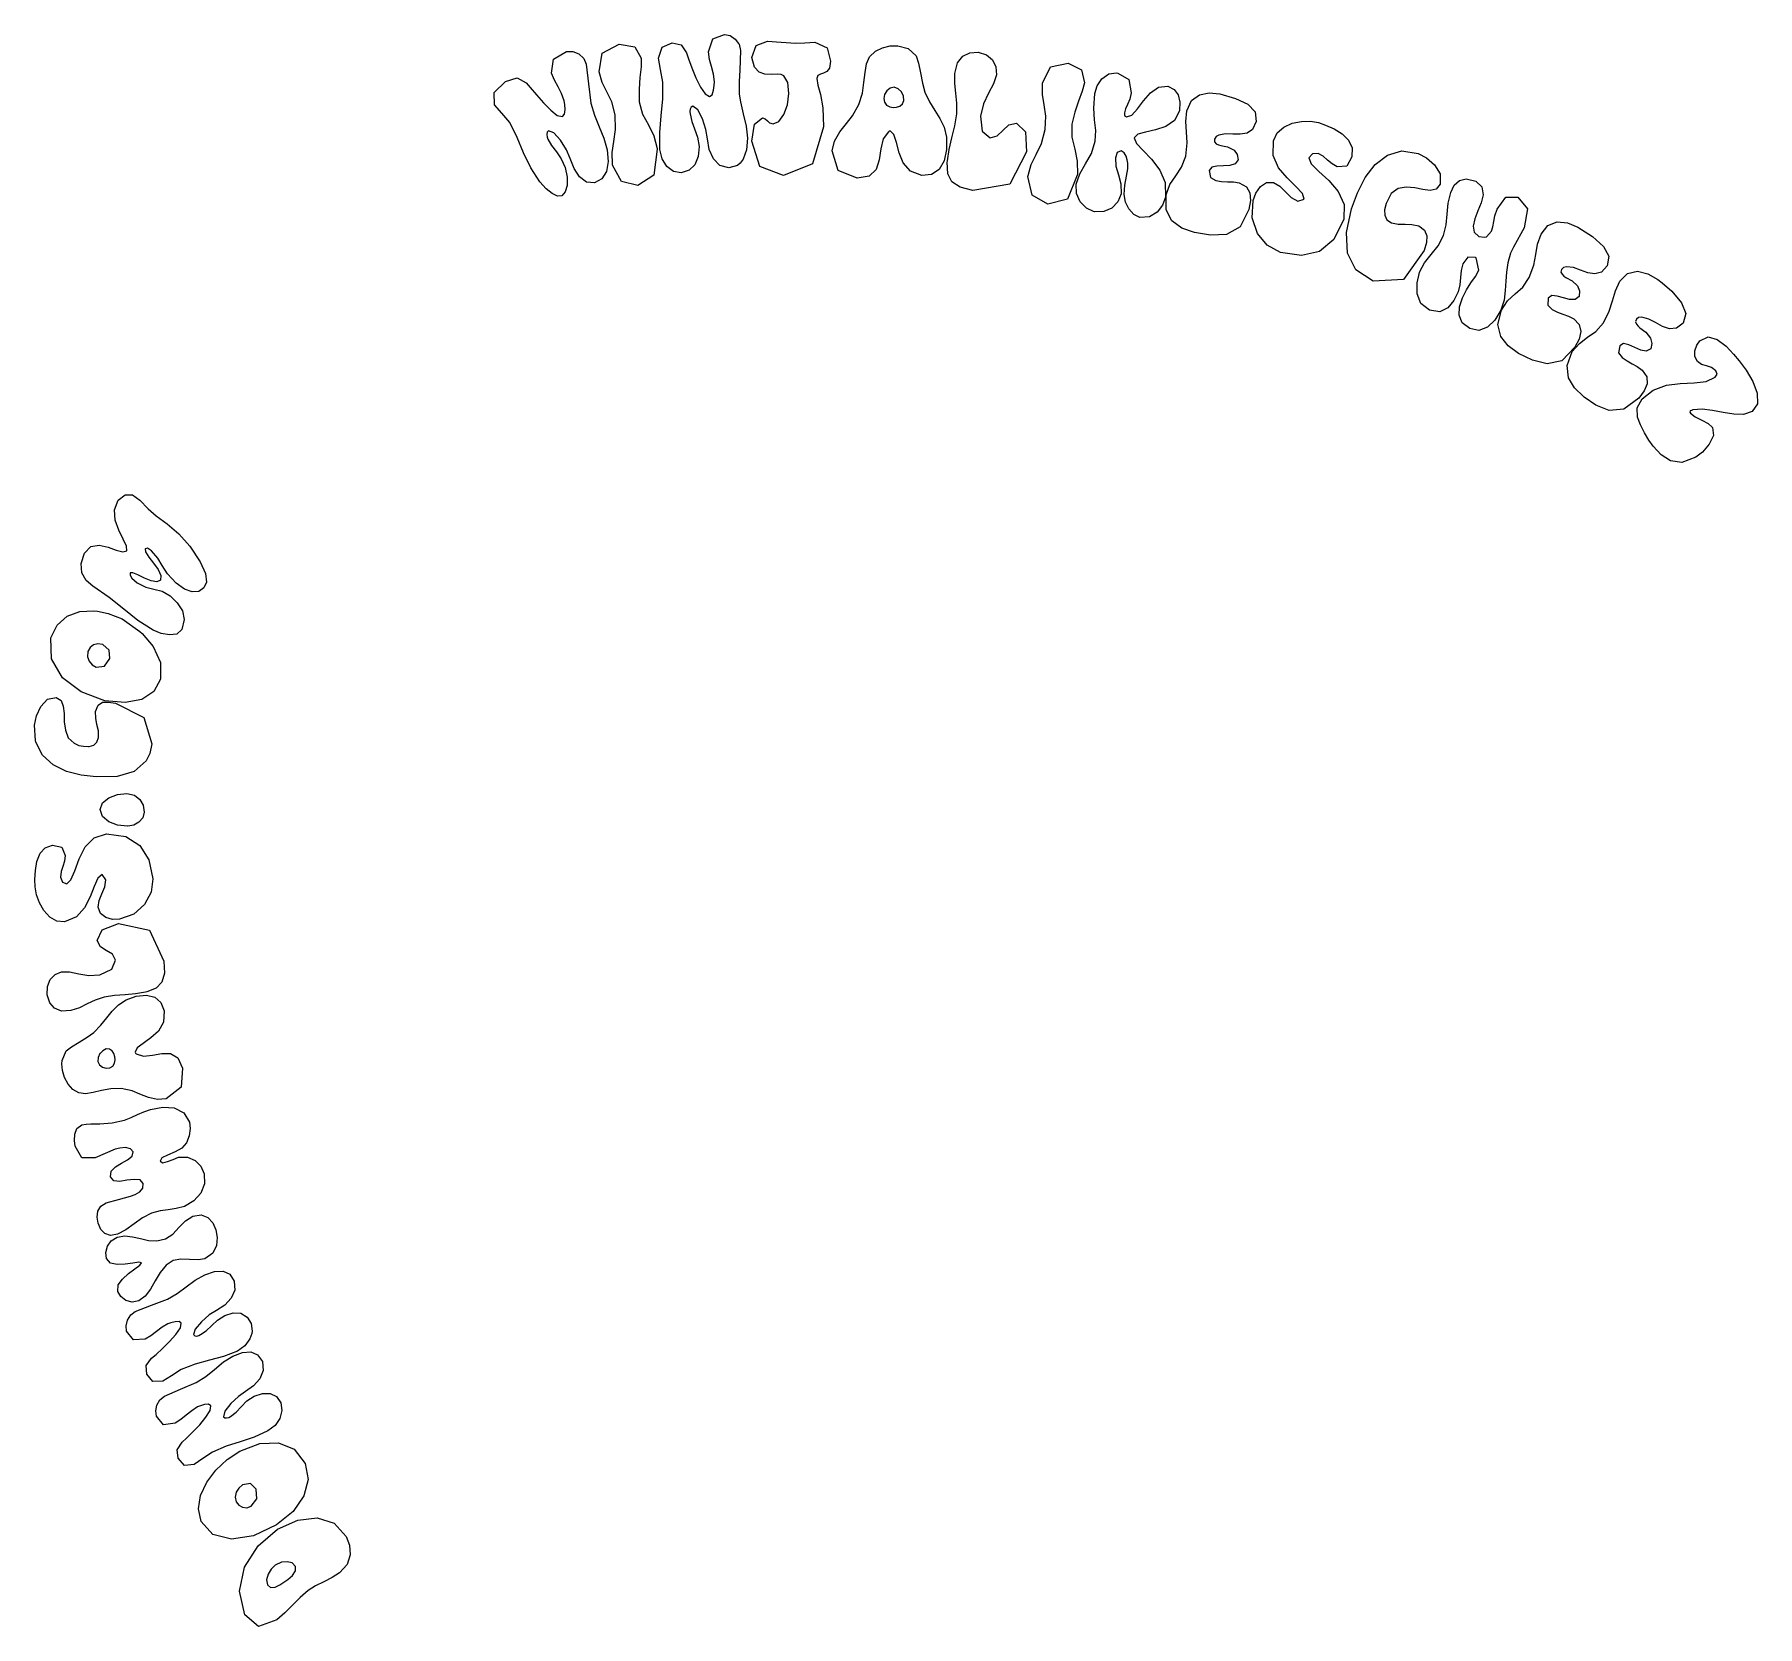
# Model space of a CAD drawing. Extents: x 51 to 135, y 59.2 to 136.7.
import ezdxf

# ---------------------------------------------------------------- set-up
doc = ezdxf.new("R2010")
doc.units = 0
doc.layers.add('Back_Silk', color=7, linetype='CONTINUOUS')

msp = doc.modelspace()

# ---------------------------------------------------------------- linework, layer by layer
at = {"layer": 'Back_Silk', "color": 7}
for points in [[(79.4963, 136.244685), (80.2527, 136.125685), (80.5731, 135.572685), (80.5645, 135.141685), (80.5089, 134.621685), (80.4614, 134.051685), (80.4766, 133.447685), (80.6389, 132.847685), (80.9156, 132.323685), (81.1807, 131.789685), (81.3432, 131.165685), (81.3464, 131.131685), (81.1787, 129.873685), (80.4007, 129.361685), (79.6037, 129.553685), (79.1768, 130.349685), (79.1677, 130.404685), (79.1498, 130.969685), (79.2342, 131.503685), (79.3165, 132.092685), (79.2958, 132.804685), (79.134, 133.436685), (78.9001, 133.935685), (78.6687, 134.383685), (78.5132, 134.902685), (78.6728, 135.803685), (79.4963, 136.244685), (79.4963, 136.244685)], [(88.1059, 136.291685), (88.533, 136.322685), (89.023, 136.348685), (89.6338, 136.073685), (89.7963, 135.428685), (89.7334, 135.088685), (89.6092, 134.911685), (89.4521, 134.833685), (89.2964, 134.790685), (89.1771, 134.725685), (89.129, 134.572685), (89.1801, 134.255685), (89.2995, 133.802685), (89.4162, 133.146685), (89.4429, 132.220685), (88.9075, 130.419685), (87.5046, 129.846685), (86.3485, 130.283685), (85.9515, 131.528685), (86.0913, 132.348685), (86.4691, 132.663685), (86.6132, 132.614685), (86.7149, 132.515685), (86.8224, 132.417685), (86.9899, 132.373685), (87.2788, 132.489685), (87.5235, 132.815685), (87.6938, 133.288685), (87.7638, 133.847685), (87.7054, 134.387685), (87.5196, 134.712685), (87.3787, 134.771685), (87.1939, 134.787685), (86.9041, 134.776685), (86.5958, 134.792685), (86.3121, 134.883685), (86.0891, 135.121685), (85.9569, 135.603685), (86.1675, 136.178685), (86.7264, 136.394685), (87.3791, 136.346685), (88.1059, 136.291685), (88.1059, 136.291685)], [(89.8737, 131.059685), (89.9887, 131.530685), (90.2474, 131.980685), (90.5668, 132.390685), (90.8626, 132.759685), (91.1708, 133.308685), (91.3418, 133.858685), (91.4204, 134.379685), (91.473, 134.867685), (91.5408, 135.290685), (91.6975, 135.631685), (91.9763, 135.907685), (92.3189, 136.078685), (92.6943, 136.162685), (93.0772, 136.167685), (93.5756, 136.040685), (93.9595, 135.675685), (94.0804, 135.326685), (94.1712, 134.854685), (94.2645, 134.352685), (94.387, 133.918685), (94.6203, 133.438685), (94.8758, 133.024685), (95.1182, 132.625685), (95.32, 132.201685), (95.4353, 131.716685), (95.4415, 131.117685), (95.3207, 130.567685), (95.0772, 130.150685), (94.7153, 129.901685), (94.2371, 129.846685), (93.6822, 130.055685), (93.3366, 130.460685), (93.1326, 130.963685), (93.0034, 131.459685), (92.8822, 131.842685), (92.7083, 132.011685), (92.654, 132.008685), (92.6101, 131.984685), (92.3636, 131.631685), (92.2465, 131.142685), (92.1638, 130.622685), (92.0083, 130.149685), (91.6817, 129.822685), (91.0902, 129.722685), (90.1669, 130.091685), (89.8737, 131.059685), (89.8737, 131.059685)], [(73.9525, 134.431685), (74.5312, 134.605685), (74.9647, 134.361685), (75.1624, 134.132685), (75.4663, 133.788685), (75.8144, 133.398685), (76.1669, 133.039685), (76.476, 132.782685), (76.7262, 132.721685), (76.8284, 132.839685), (76.8586, 133.067685), (76.8465, 133.312685), (76.8183, 133.487685), (76.6916, 133.839685), (76.5155, 134.176685), (76.3381, 134.497685), (76.2028, 134.844685), (76.2999, 135.520685), (76.9211, 135.893685), (77.2339, 135.895685), (77.5306, 135.772685), (77.7663, 135.554685), (77.8896, 135.268685), (78.0041, 134.318685), (78.121, 133.367685), (78.2869, 132.783685), (78.5196, 132.227685), (78.7547, 131.675685), (78.9127, 131.101685), (78.9555, 130.531685), (78.8722, 130.050685), (78.6544, 129.688685), (78.2917, 129.486685), (77.8984, 129.524685), (77.5687, 129.783685), (77.2989, 130.191685), (77.1057, 130.682685), (76.9313, 131.105685), (76.6431, 131.571685), (76.3151, 131.929685), (76.0443, 132.026685), (75.9789, 131.954685), (75.9678, 131.844685), (75.9871, 131.725685), (76.0238, 131.628685), (76.2049, 131.306685), (76.436, 131.002685), (76.6742, 130.661685), (76.867, 130.234685), (76.9627, 129.767685), (76.9625, 129.356685), (76.8704, 129.048685), (76.7041, 128.866685), (76.4882, 128.847685), (76.231, 128.970685), (75.9378, 129.204685), (75.6337, 129.541685), (75.1917, 130.227685), (74.8361, 130.951685), (74.5216, 131.704685), (74.1608, 132.426685), (73.7747, 132.890685), (73.4177, 133.299685), (73.4036, 133.899685), (73.9525, 134.431685), (73.9525, 134.431685)], [(95.8509, 134.825685), (95.9769, 135.332685), (96.2297, 135.663685), (96.5737, 135.833685), (96.9904, 135.853685), (97.3907, 135.724685), (97.6828, 135.482685), (97.8433, 135.143685), (97.8725, 134.757685), (97.734, 134.324685), (97.4938, 133.862685), (97.2496, 133.350685), (97.1009, 132.748685), (97.1815, 132.018685), (97.574, 131.690685), (97.9125, 131.778685), (98.1896, 132.050685), (98.479, 132.313685), (98.8452, 132.401685), (99.291, 131.980685), (99.3414, 131.003685), (98.5191, 129.435685), (96.7168, 129.128685), (96.1066, 129.276685), (95.7085, 129.535685), (95.5007, 129.933685), (95.475, 130.500685), (95.4821, 130.570685), (95.5734, 131.116685), (95.7038, 131.686685), (95.843, 132.276685), (95.9388, 132.849685), (95.9435, 133.370685), (95.8949, 133.855685), (95.8439, 134.326685), (95.8509, 134.825685), (95.8509, 134.825685)], [(101.364, 135.326685), (102.013, 134.995685), (102.168, 134.372685), (102.054, 133.958685), (101.873, 133.472685), (101.686, 132.937685), (101.547, 132.350685), (101.549, 131.725685), (101.686, 131.140685), (101.813, 130.550685), (101.82, 129.902685), (101.815, 129.868685), (101.329, 128.702685), (100.385, 128.447685), (99.6086, 128.893685), (99.4113, 129.795685), (99.419, 129.850685), (99.5723, 130.393685), (99.8144, 130.872685), (100.066, 131.406685), (100.249, 132.092685), (100.274, 132.747685), (100.198, 133.298685), (100.113, 133.800685), (100.12, 134.344685), (100.515, 135.153685), (101.364, 135.326685), (101.364, 135.326685)], [(102.673, 133.848685), (102.782, 134.212685), (103.006, 134.555685), (103.347, 134.798685), (103.728, 134.845685), (103.788, 134.836685), (104.327, 134.520685), (104.442, 133.871685), (104.365, 133.566685), (104.259, 133.316685), (104.164, 133.092685), (104.106, 132.897685), (104.11, 132.775685), (104.217, 132.711685), (104.469, 132.798685), (104.739, 133.093685), (105.035, 133.490685), (105.375, 133.878685), (105.765, 134.148685), (106.218, 134.197685), (106.526, 134.045685), (106.721, 133.774685), (106.811, 133.418685), (106.789, 133.008685), (106.552, 132.530685), (106.134, 132.241685), (105.629, 132.077685), (105.143, 131.970685), (104.764, 131.862685), (104.59, 131.683685), (104.696, 131.412685), (105.016, 131.061685), (105.431, 130.639685), (105.831, 130.118685), (106.093, 129.503685), (106.109, 128.798685), (105.966, 128.408685), (105.705, 128.057685), (105.331, 127.830685), (104.858, 127.809685), (104.561, 127.957685), (104.32, 128.221685), (104.164, 128.559685), (104.102, 128.928685), (104.129, 129.387685), (104.204, 129.814685), (104.269, 130.179685), (104.275, 130.455685), (104.241, 130.612685), (104.193, 130.793685), (104.104, 130.953685), (103.949, 131.047685), (103.757, 130.971685), (103.67, 130.710685), (103.692, 130.307685), (103.816, 129.891685), (103.939, 129.446685), (103.945, 128.960685), (103.791, 128.563685), (103.503, 128.257685), (103.114, 128.091685), (102.658, 128.086685), (102.607, 128.097685), (102.607, 128.097685), (102.26, 128.252685), (101.957, 128.564685), (101.782, 128.972685), (101.764, 129.429685), (101.933, 129.925685), (102.211, 130.415685), (102.501, 130.930685), (102.69, 131.528685), (102.713, 132.050685), (102.659, 132.557685), (102.62, 133.126685), (102.673, 133.848685), (102.673, 133.848685)], [(92.3832, 133.603685), (92.4134, 133.418685), (92.526, 133.283685), (92.6785, 133.200685), (92.8403, 133.166685), (92.9992, 133.174685), (93.1678, 133.230685), (93.3041, 133.337685), (93.3661, 133.508685), (93.3393, 133.714685), (93.2447, 133.919685), (93.091, 134.079685), (92.8997, 134.152685), (92.7002, 134.111685), (92.5373, 133.977685), (92.4269, 133.796685), (92.3832, 133.603685), (92.3832, 133.603685)], [(108.754, 133.829685), (109.528, 133.605685), (110.121, 133.320685), (110.481, 132.953685), (110.533, 132.478685), (110.354, 132.091685), (110.084, 131.909685), (109.748, 131.858685), (109.384, 131.870685), (109.026, 131.880685), (108.704, 131.822685), (108.574, 131.745685), (108.491, 131.621685), (108.501, 131.489685), (108.582, 131.398685), (108.69, 131.343685), (108.802, 131.309685), (109.138, 131.240685), (109.449, 131.083685), (109.605, 130.878685), (109.658, 130.612685), (109.512, 130.412685), (109.251, 130.334685), (108.937, 130.319685), (108.618, 130.311685), (108.364, 130.257685), (108.235, 130.087685), (108.3, 129.755685), (108.564, 129.605685), (108.845, 129.564685), (109.133, 129.549685), (109.415, 129.535685), (109.702, 129.490685), (110.05, 129.306685), (110.223, 129.014685), (110.25, 128.631685), (110.175, 128.188685), (109.745, 127.349685), (109.079, 126.982685), (108.3, 126.942685), (107.523, 127.075685), (106.907, 127.292685), (106.42, 127.647685), (106.139, 128.176685), (106.136, 128.907685), (106.327, 129.416685), (106.606, 129.841685), (106.893, 130.264685), (107.093, 130.799685), (107.158, 131.437685), (107.14, 131.978685), (107.108, 132.480685), (107.153, 132.999685), (107.373, 133.502685), (107.76, 133.787685), (108.24, 133.885685), (108.754, 133.829685), (108.754, 133.829685)], [(115.177, 128.226685), (115.457, 129.013685), (115.842, 129.756685), (116.328, 130.390685), (116.922, 130.845685), (117.617, 131.046685), (118.42, 130.919685), (118.82, 130.707685), (119.222, 130.365685), (119.485, 129.925685), (119.485, 129.431685), (119.3, 129.191685), (119.011, 129.127685), (118.647, 129.166685), (118.251, 129.245685), (117.837, 129.283685), (117.447, 129.214685), (117.107, 128.969685), (116.853, 128.484685), (116.783, 128.184685), (116.792, 127.915685), (116.9, 127.697685), (117.126, 127.547685), (117.443, 127.479685), (117.782, 127.476685), (118.113, 127.466685), (118.444, 127.396685), (118.734, 127.190685), (118.848, 126.912685), (118.818, 126.579685), (118.706, 126.197685), (117.71, 124.789685), (116.232, 124.707685), (115.376, 125.263685), (114.974, 126.068685), (114.932, 127.075685), (115.177, 128.226685), (115.177, 128.226685)], [(126.197, 127.333685), (126.92, 126.871685), (127.442, 126.399685), (127.705, 125.924685), (127.628, 125.450685), (127.346, 125.141685), (127.03, 125.057685), (126.688, 125.117685), (126.333, 125.246685), (125.984, 125.366685), (125.654, 125.408685), (125.508, 125.373685), (125.396, 125.279685), (125.372, 125.149685), (125.428, 125.037685), (125.519, 124.952685), (125.619, 124.885685), (125.929, 124.717685), (126.19, 124.470685), (126.285, 124.224685), (126.264, 123.953685), (126.07, 123.807685), (125.799, 123.813685), (125.493, 123.893685), (125.185, 123.980685), (124.928, 124.003685), (124.76, 123.876685), (124.738, 123.539685), (124.95, 123.319685), (125.206, 123.198685), (125.474, 123.099685), (125.737, 123.000685), (125.996, 122.869685), (126.271, 122.584685), (126.349, 122.249685), (126.26, 121.879685), (126.059, 121.489685), (125.416, 120.829685), (124.705, 120.669685), (123.987, 120.849685), (123.314, 121.179685), (122.804, 121.549685), (122.44, 122.009685), (122.304, 122.588685), (122.474, 123.295685), (122.774, 123.740685), (123.141, 124.080685), (123.516, 124.414685), (123.835, 124.879685), (124.048, 125.478685), (124.157, 126.008685), (124.24, 126.503685), (124.404, 126.996685), (124.737, 127.423685), (125.19, 127.589685), (125.694, 127.543685), (126.197, 127.333685), (126.197, 127.333685)], [(121.373, 125.240685)], [(130.092, 124.782685)], [(129.876, 116.659685), (129.657, 116.959685), (129.44, 117.319685), (129.248, 117.699685), (129.112, 118.079685), (129.089, 118.539685), (129.333, 118.969685), (129.868, 119.399685), (130.51, 119.629685), (131.191, 119.719685), (131.863, 119.749685), (132.446, 119.819685), (132.891, 120.029685), (132.982, 120.179685), (132.922, 120.339685), (132.714, 120.489685), (132.471, 120.579685), (132.229, 120.649685), (132.029, 120.789685), (131.901, 121.029685), (131.9, 121.309685), (131.99, 121.579685), (132.141, 121.799685), (132.542, 121.999685), (132.984, 121.869685), (133.419, 121.539685), (133.78, 121.149685), (134.053, 120.819685), (134.403, 120.359685), (134.727, 119.809685), (134.942, 119.249685), (134.953, 118.729685), (134.69, 118.359685), (134.27, 118.209685), (133.791, 118.219685), (133.28, 118.299685), (132.752, 118.399685), (132.249, 118.459685), (131.799, 118.429685), (131.73, 118.409685), (131.668, 118.379685), (131.652, 118.319685), (131.681, 118.269685), (131.917, 118.089685), (132.232, 117.929685), (132.547, 117.769685), (132.765, 117.569685), (132.809, 117.189685), (132.6, 116.759685), (132.264, 116.379685), (131.947, 116.129685), (131.259, 115.869685), (130.711, 115.949685), (130.255, 116.239685), (129.876, 116.659685), (129.876, 116.659685)], [(53.4423, 111.459685), (53.7603, 111.779685), (54.1623, 111.839685), (54.5942, 111.749685), (54.9962, 111.599685), (55.3203, 111.509685), (55.5086, 111.569685), (55.4923, 111.789685), (55.3343, 112.129685), (55.12, 112.569685), (54.9448, 113.059685), (54.9036, 113.559685), (55.0941, 114.029685), (55.4314, 114.289685), (55.7785, 114.289685), (56.1452, 114.039685), (56.546, 113.619685), (56.9384, 113.269685), (57.4694, 112.879685), (58.0417, 112.389685), (58.5783, 111.799685), (59.0874, 111.029685), (59.3369, 110.459685), (59.3856, 110.039685), (59.2641, 109.759685), (59.0175, 109.579685), (58.696, 109.569685), (58.3208, 109.699685), (57.9164, 109.989685), (57.4854, 110.449685), (57.2256, 110.849685), (57.0126, 111.209685), (56.7173, 111.569685), (56.5234, 111.699685), (56.4004, 111.669685), (56.4196, 111.509685), (56.5832, 111.259685), (56.8096, 110.959685), (57.0319, 110.649685), (57.1681, 110.369685), (57.1543, 110.139685), (56.9729, 110.049685), (56.6946, 110.109685), (56.3621, 110.239685), (56.0458, 110.389685), (55.7942, 110.499685), (55.6685, 110.499685), (55.6675, 110.379685), (55.7533, 110.239685), (55.8868, 110.119685), (56.0179, 110.009685), (56.4294, 109.799685), (56.8292, 109.699685), (57.2271, 109.599685), (57.6127, 109.379685), (57.9667, 109.039685), (58.213, 108.649685), (58.3053, 108.219685), (58.1874, 107.739685), (57.9474, 107.509685), (57.5866, 107.469685), (57.1792, 107.539685), (56.7995, 107.699685), (56.0493, 108.169685), (55.3563, 108.719685), (54.6532, 109.289685), (53.8498, 109.839685), (53.5199, 110.119685), (53.32, 110.499685), (53.2819, 110.949685), (53.4423, 111.459685), (53.4423, 111.459685)], [(51.8136, 107.329685), (52.1192, 107.949685), (52.6064, 108.389685), (53.2212, 108.609685), (53.9024, 108.649685), (54.072, 108.629685), (54.072, 108.629685), (54.6075, 108.519685), (55.2824, 108.249685), (56.1499, 107.639685), (56.2601, 107.539685), (56.7951, 106.909685), (57.1511, 106.129685), (57.1511, 105.319685), (56.8246, 104.709685), (56.2318, 104.329685), (55.4212, 104.169685), (54.4394, 104.259685), (53.2839, 104.689685), (52.373, 105.379685), (51.8373, 106.299685), (51.8137, 107.329685), (51.8137, 107.329685)], [(54.0191, 105.899685), (54.4263, 105.939685), (54.6775, 106.319685), (54.6474, 106.729685), (54.3351, 106.999685), (54.0977, 107.039685), (53.8867, 106.989685), (53.7161, 106.859685), (53.6112, 106.659685), (53.6, 106.409685), (53.6715, 106.189685), (53.8127, 106.009685), (54.0191, 105.899685), (54.0191, 105.899685)], [(54.0085, 100.549685), (53.2835, 100.629685), (52.5696, 100.819685), (51.9234, 101.139685), (51.4036, 101.609685), (51.0763, 102.249685), (51.0541, 102.329685), (51.0088, 103.079685), (51.1063, 103.519685), (51.3189, 103.989685), (51.6449, 104.339685), (52.0652, 104.419685), (52.3027, 104.279685), (52.4108, 103.999685), (52.448, 103.639685), (52.4608, 103.239685), (52.5146, 102.829685), (52.6573, 102.459685), (52.9387, 102.189685), (53.1684, 102.089685), (53.1684, 102.089685), (53.1684, 102.089685), (53.4031, 102.049685), (53.6347, 102.039685), (53.6347, 102.039685), (53.6711, 102.039685), (53.8961, 102.099685), (54.0553, 102.239685), (54.133, 102.479685), (54.1219, 102.789685), (54.0538, 103.099685), (53.9943, 103.409685), (53.9887, 103.739685), (54.1077, 104.039685), (54.3224, 104.189685), (54.6099, 104.199685), (54.9539, 104.149685), (56.3388, 103.439685), (56.7221, 102.169685), (56.6254, 101.699685), (56.6254, 101.699685), (56.6254, 101.699685), (56.4449, 101.329685), (55.8634, 100.819685), (55.0301, 100.569685), (54.0085, 100.549685), (54.0085, 100.549685)], [(54.2135, 98.969685), (54.3313, 99.289685), (54.6382, 99.539685), (55.0539, 99.699685), (55.516, 99.739685), (55.8778, 99.659685), (56.1403, 99.449685), (56.3002, 99.169685), (56.353, 98.839685), (56.2812, 98.559685), (56.1014, 98.339685), (55.8486, 98.199685), (55.5645, 98.149685), (55.5342, 98.149685), (55.0543, 98.199685), (54.6337, 98.369685), (54.3286, 98.629685), (54.2135, 98.969685), (54.2135, 98.969685)], [(51.0435, 95.189685), (51.0314, 95.559685), (51.0542, 95.989685), (51.1289, 96.429685), (51.282, 96.829685), (51.5328, 97.099685), (51.8929, 97.219685), (52.3453, 97.129685), (52.5074, 96.719685), (52.4775, 96.449685), (52.3875, 96.189685), (52.3045, 95.939685), (52.2727, 95.669685), (52.3681, 95.419685), (52.5814, 95.339685), (52.7874, 95.529685), (52.9775, 95.979685), (53.1893, 96.559685), (53.4865, 97.139685), (53.9151, 97.589685), (54.5107, 97.779685), (55.4669, 97.649685), (56.1497, 97.209685), (56.5788, 96.519685), (56.7759, 95.589685), (56.6969, 94.939685), (56.3755, 94.339685), (55.8489, 93.869685), (55.1469, 93.619685), (54.81, 93.609685), (54.4814, 93.699685), (54.2282, 93.899685), (54.1063, 94.199685), (54.1544, 94.529685), (54.2902, 94.859685), (54.434, 95.189685), (54.4809, 95.539685), (54.2992, 95.789685), (54.0975, 95.619685), (53.9194, 95.219685), (53.7174, 94.709685), (53.4476, 94.179685), (53.0498, 93.739685), (52.4737, 93.499685), (52.0968, 93.529685), (51.7593, 93.719685), (51.4728, 94.039685), (51.256, 94.419685), (51.1139, 94.809685), (51.0435, 95.189685), (51.0435, 95.189685)], [(52.7802, 89.169685), (52.3261, 89.139685), (51.9866, 89.279685), (51.7566, 89.549685), (51.6343, 89.929685), (51.64, 90.339685), (51.7689, 90.679685), (52.0117, 90.919685), (52.326, 91.059685), (52.7223, 91.049685), (53.1681, 90.959685), (53.6559, 90.879685), (54.1952, 90.909685), (54.7846, 91.179685), (54.9612, 91.629685), (54.8046, 91.909685), (54.5094, 92.089685), (54.2192, 92.279685), (54.0568, 92.589685), (54.3021, 93.109685), (55.1091, 93.409685), (56.617, 93.079685), (57.3116, 91.569685), (57.3391, 90.989685), (57.2216, 90.559685), (56.9419, 90.259685), (56.4763, 90.079685), (56.4166, 90.059685), (55.9388, 89.989685), (55.4315, 89.939685), (54.9052, 89.899685), (54.4031, 89.819685), (53.9681, 89.679685), (53.5768, 89.489685), (53.1977, 89.309685), (52.7803, 89.169685), (52.7803, 89.169685)], [(57.4199, 84.869685), (57.0009, 84.839685), (56.5636, 84.929685), (56.1434, 85.099685), (55.7636, 85.259685), (55.2308, 85.369685), (54.7316, 85.359685), (54.28, 85.279685), (53.8626, 85.179685), (53.4945, 85.119685), (53.1727, 85.159685), (52.8737, 85.329685), (52.6443, 85.589685), (52.4794, 85.909685), (52.3783, 86.249685), (52.3458, 86.579685), (52.3559, 86.739685), (52.5598, 87.199685), (52.8181, 87.409685), (53.1872, 87.629685), (53.5795, 87.869685), (53.9087, 88.099685), (54.2487, 88.459685), (54.5274, 88.809685), (54.7977, 89.139685), (55.0991, 89.449685), (55.4735, 89.689685), (55.9711, 89.869685), (56.4593, 89.919685), (56.8671, 89.819685), (57.1651, 89.569685), (57.3311, 89.159685), (57.296, 88.599685), (57.0464, 88.169685), (56.6799, 87.839685), (56.4402, 87.669685), (56.3008, 87.569685), (56.014, 87.349685), (55.9179, 87.149685), (55.9338, 87.099685), (55.9652, 87.059685), (56.3198, 86.949685), (56.7551, 86.989685), (57.2073, 87.069685), (57.6383, 87.069685), (57.9915, 86.869685), (58.2231, 86.369685), (58.1485, 85.429685), (57.4199, 84.869685), (57.4199, 84.869685)], [(54.6803, 86.379685), (54.826, 86.459685), (54.9095, 86.609685), (54.9392, 86.769685), (54.9266, 86.919685), (54.8799, 87.069685), (54.7908, 87.199685), (54.7664, 87.229685), (54.7664, 87.229685), (54.7664, 87.229685), (54.6669, 87.289685), (54.51, 87.299685), (54.3458, 87.209685), (54.207, 87.079685), (54.207, 87.079685), (54.207, 87.079685), (54.207, 87.079685), (54.207, 87.079685), (54.207, 87.079685), (54.207, 87.079685), (54.207, 87.079685), (54.1999, 87.069685), (54.1057, 86.879685), (54.0944, 86.689685), (54.1782, 86.519685), (54.3311, 86.409685), (54.5091, 86.359685), (54.6804, 86.379685)], [(54.11, 78.809685), (54.0677, 79.099685), (54.1033, 79.389685), (54.2393, 79.639685), (54.5048, 79.809685), (55.0951, 79.959685), (55.6836, 80.119685), (55.9138, 80.209685), (56.1393, 80.339685), (56.2905, 80.509685), (56.3124, 80.739685), (56.1549, 80.919685), (55.8687, 80.939685), (55.5129, 80.899685), (55.1642, 80.839685), (54.8762, 80.879685), (54.7101, 81.069685), (54.7495, 81.339685), (54.9551, 81.549685), (55.251, 81.729685), (55.5441, 81.899685), (55.7649, 82.079685), (55.8148, 82.279685), (55.6802, 82.439685), (55.4397, 82.499685), (55.1618, 82.469685), (54.9358, 82.409685), (54.4508, 82.199685), (53.9644, 81.989685), (53.3182, 81.999685), (52.9939, 82.559685), (52.9529, 82.839685), (52.9687, 83.139685), (53.0808, 83.419685), (53.3237, 83.599685), (53.5226, 83.629685), (53.7587, 83.649685), (53.9974, 83.649685), (54.1983, 83.649685), (54.7972, 83.699685), (55.3951, 83.829685), (55.7253, 83.959685), (56.0328, 84.099685), (56.3345, 84.229685), (56.659, 84.349685), (57.2547, 84.469685), (57.8185, 84.429685), (58.2846, 84.189685), (58.5552, 83.729685), (58.5883, 83.419685), (58.5449, 83.059685), (58.4161, 82.719685), (58.191, 82.459685), (57.8572, 82.279685), (57.4964, 82.129685), (57.2212, 81.989685), (57.136, 81.829685), (57.2588, 81.749685), (57.4911, 81.809685), (57.7716, 81.919685), (58.0259, 82.019685), (58.4678, 82.029685), (58.8345, 81.869685), (59.1083, 81.589685), (59.2787, 81.219685), (59.2978, 80.729685), (59.1118, 80.279685), (58.7717, 79.899685), (58.3104, 79.629685), (57.9076, 79.519685), (57.5197, 79.459685), (57.1258, 79.409685), (56.7154, 79.299685), (56.2695, 79.069685), (55.8585, 78.779685), (55.4611, 78.489685), (55.0491, 78.269685), (54.7145, 78.209685), (54.4398, 78.299685), (54.2392, 78.509685), (54.1099, 78.809685), (54.1099, 78.809685)], [(56.2198, 76.879685), (56.0949, 76.909685), (55.8038, 76.869685), (55.4273, 76.809685), (55.0406, 76.789685), (54.7155, 76.869685), (54.5262, 77.089685), (54.4908, 77.389685), (54.5639, 77.689685), (54.7453, 77.949685), (55.0442, 78.129685), (55.4107, 78.189685), (55.7814, 78.149685), (56.1682, 78.059685), (56.5664, 77.969685), (56.9785, 77.949685), (57.3941, 78.049685), (57.7546, 78.279685), (58.0637, 78.609685), (58.3663, 78.929685), (58.7165, 79.159685), (59.1226, 79.219685), (59.45, 79.089685), (59.6952, 78.829685), (59.8491, 78.489685), (59.9094, 78.119685), (59.8779, 77.719685), (59.6917, 77.349685), (59.3124, 77.069685), (58.9792, 77.019685), (58.5586, 77.039685), (58.1322, 77.059685), (57.7698, 76.999685), (57.4234, 76.759685), (57.1392, 76.409685), (56.892, 75.999685), (56.6574, 75.589685), (56.4048, 75.249685), (56.101, 75.019685), (55.7745, 74.969685), (55.4619, 75.049685), (55.2155, 75.239685), (55.0686, 75.479685), (55.0863, 75.799685), (55.2924, 76.089685), (55.5907, 76.359685), (55.9029, 76.579685), (56.1403, 76.759685), (56.2198, 76.879685), (56.2198, 76.879685)], [(58.0096, 67.359685), (57.962, 67.769685), (58.2116, 68.149685), (58.4175, 68.339685), (58.7217, 68.639685), (59.0585, 68.989685), (59.3583, 69.359685), (59.5623, 69.679685), (59.5981, 69.919685), (59.4915, 69.989685), (59.2985, 69.969685), (59.0951, 69.919685), (58.9518, 69.859685), (58.6684, 69.669685), (58.3992, 69.449685), (58.1414, 69.239685), (57.8584, 69.059685), (57.2991, 68.989685), (56.9513, 69.409685), (56.9154, 69.669685), (56.9776, 69.949685), (57.1216, 70.209685), (57.3406, 70.389685), (58.1174, 70.719685), (58.894, 71.049685), (59.3559, 71.339685), (59.7838, 71.689685), (60.2103, 72.049685), (60.6674, 72.329685), (61.1382, 72.509685), (61.5493, 72.539685), (61.8824, 72.399685), (62.1102, 72.069685), (62.151, 71.639685), (61.9911, 71.229685), (61.6857, 70.879685), (61.2899, 70.609685), (60.9479, 70.369685), (60.5768, 70.019685), (60.291, 69.649685), (60.2156, 69.379685), (60.2772, 69.319685), (60.371, 69.319685), (60.4734, 69.349685), (60.5566, 69.389685), (60.8304, 69.599685), (61.0824, 69.859685), (61.3606, 70.149685), (61.713, 70.389685), (62.1142, 70.519685), (62.4878, 70.519685), (62.7952, 70.369685), (63.007, 70.059685), (63.063, 69.679685), (62.9599, 69.299685), (62.728, 68.959685), (62.3858, 68.689685), (61.7138, 68.389685), (61.0329, 68.159685), (60.3436, 67.939685), (59.6754, 67.649685), (59.2115, 67.339685), (58.7953, 67.049685), (58.3165, 67.009685), (58.0096, 67.359685), (58.0096, 67.359685)], [(59.13, 64.279685), (59.0067, 64.899685), (59.1053, 65.549685), (59.4018, 66.189685), (59.8476, 66.779685), (60.4026, 67.299685), (61.02, 67.709685), (61.983, 68.069685), (62.8982, 68.109685), (63.6647, 67.799685), (64.1977, 67.099685), (64.3401, 66.319685), (64.1283, 65.519685), (63.6055, 64.769685), (62.7988, 64.109685), (61.6772, 63.579685), (60.6039, 63.419685), (59.7059, 63.639685), (59.13, 64.279685), (59.13, 64.279685)], [(61.5663, 65.029685), (61.8411, 65.379685), (61.8043, 65.859685), (61.5388, 66.129685), (61.1517, 66.059685), (60.9572, 65.899685), (60.833, 65.699685), (60.7883, 65.469685), (60.8306, 65.239685), (60.9624, 65.069685), (61.1436, 64.969685), (61.3482, 64.949685), (61.5663, 65.029685), (61.5663, 65.029685)], [(61.2616, 59.729685), (60.9942, 60.889685), (61.2447, 62.049685), (61.9076, 63.089685), (62.8483, 63.899685), (63.8352, 64.349685), (64.7877, 64.449685), (65.6107, 64.199685), (66.1976, 63.549685), (66.3544, 63.119685), (66.3887, 62.649685), (66.2487, 62.189685), (65.8717, 61.769685), (65.512, 61.549685), (65.1135, 61.339685), (64.7067, 61.139685), (64.3408, 60.909685), (63.9469, 60.579685), (63.5825, 60.199685), (63.2139, 59.819685), (62.8165, 59.479685), (61.9261, 59.159685), (61.2616, 59.729685), (61.2616, 59.729685)], [(62.3541, 61.189685), (62.5123, 61.059685), (62.7284, 61.079685), (62.9627, 61.189685), (63.1581, 61.319685), (63.351, 61.449685), (63.5755, 61.649685), (63.7307, 61.869685), (63.7315, 62.089685), (63.5693, 62.259685), (63.3198, 62.319685), (63.0368, 62.289685), (62.741, 62.149685), (62.5453, 61.959685), (62.3906, 61.709685), (62.3145, 61.439685), (62.3542, 61.189685), (62.3542, 61.189685)]]:
    msp.add_lwpolyline(points, close=True, dxfattribs=at)
for points in [[(82.0828, 136.310685), (82.5222, 136.221685), (82.7809, 135.822685), (82.878, 135.533685), (83.0377, 135.100685), (83.2348, 134.612685), (83.458, 134.159685), (83.6797, 133.825685), (83.8982, 133.700685), (84.0178, 133.788685), (84.0912, 134.001685), (84.1274, 134.241685), (84.1348, 134.416685), (84.0871, 134.786685), (83.9953, 135.155685), (83.9029, 135.509685), (83.8534, 135.879685), (84.0506, 136.503685), (84.6308, 136.722685), (84.9045, 136.664685), (85.1532, 136.492685), (85.3153, 136.285685), (85.3153, 136.285685), (85.3153, 136.285685), (85.3153, 136.285685), (85.3153, 136.285685), (85.3153, 136.285685), (85.3153, 136.285685), (85.3386, 136.242685), (85.411, 135.942685), (85.3719, 134.989685), (85.3376, 134.433685), (85.3376, 134.433685), (85.3376, 134.433685), (85.334, 134.036685), (85.3451, 133.810685), (85.3451, 133.810685), (85.3451, 133.810685), (85.3451, 133.810685), (85.3451, 133.810685), (85.3451, 133.810685), (85.3451, 133.810685), (85.402, 133.435685), (85.5413, 132.848685), (85.6846, 132.261685), (85.7488, 131.667685), (85.6999, 131.099685), (85.5393, 130.649685), (85.3856, 130.445685), (85.3856, 130.445685), (85.3856, 130.445685), (85.256, 130.343685), (84.8323, 130.223685), (84.4001, 130.337685), (84.0833, 130.656685), (83.882, 131.112685), (83.7993, 131.635685), (83.7239, 132.087685), (83.5488, 132.613685), (83.32, 133.051685), (83.0877, 133.229685), (83.0049, 133.182685), (82.9613, 133.082685), (82.9431, 132.962685), (82.9483, 132.857685), (83.0266, 132.489685), (83.1692, 132.125685), (83.3176, 131.725685), (83.3965, 131.259685), (83.3474, 130.780685), (83.1813, 130.378685), (82.8981, 130.103685), (82.5196, 129.980685), (82.1365, 130.050685), (81.8186, 130.290685), (81.5893, 130.655685), (81.4749, 131.115685), (81.4677, 131.944685), (81.5369, 132.759685), (81.6173, 133.582685), (81.6218, 134.404685), (81.5115, 135.013685), (81.4107, 135.559685), (81.5834, 136.095685), (82.0826, 136.310685), (82.0826, 136.310685), (82.0826, 136.310685)], [(113.559, 132.426685), (113.912, 132.305685), (114.32, 132.121685), (114.713, 131.880685), (115.032, 131.573685), (115.207, 131.201685), (115.193, 130.767685), (114.937, 130.308685), (114.478, 130.281685), (114.225, 130.413685), (114.008, 130.605685), (113.794, 130.788685), (113.541, 130.924685), (113.268, 130.912685), (113.1, 130.715685), (113.208, 130.421685), (113.579, 130.045685), (114.069, 129.600685), (114.528, 129.065685), (114.815, 128.436685), (114.792, 127.717685), (114.312, 126.725685), (113.616, 126.148685), (112.739, 125.952685), (111.708, 126.104685), (111.071, 126.449685), (110.592, 127.033685), (110.336, 127.784685), (110.374, 128.634685), (110.509, 128.995685), (110.734, 129.310685), (111.03, 129.504685), (111.377, 129.516685), (111.688, 129.334685), (111.962, 129.059685), (112.233, 128.777685), (112.559, 128.593685), (112.873, 128.695685), (112.786, 128.976685), (112.462, 129.320685), (112.034, 129.735685), (111.622, 130.230685), (111.358, 130.825685), (111.364, 131.532685), (111.548, 131.923685), (111.869, 132.211685), (112.284, 132.399685), (112.734, 132.487685), (113.171, 132.491685), (113.558, 132.426685), (113.558, 132.426685), (113.558, 132.426685)], [(121.373, 125.240685), (121.249, 125.839685), (121.249, 125.839685), (121.207, 125.860685), (120.845, 125.873685), (120.594, 125.553685), (120.509, 125.226685), (120.479, 124.874685), (120.448, 124.523685), (120.361, 124.182685), (120.153, 123.758685), (119.858, 123.398685), (119.473, 123.214685), (118.975, 123.290685), (118.557, 123.621685), (118.377, 124.089685), (118.366, 124.619685), (118.485, 125.133685), (118.501, 125.179685), (118.731, 125.602685), (119.056, 126.000685), (119.39, 126.432685), (119.661, 126.935685), (119.783, 127.440685), (119.834, 127.968685), (119.882, 128.497685), (120.008, 129.023685), (120.181, 129.386685), (120.428, 129.615685), (120.763, 129.692685), (121.223, 129.571685), (121.528, 129.295685), (121.594, 128.902685), (121.487, 128.525685), (121.333, 128.131685), (121.181, 127.743685), (121.094, 127.387685), (121.144, 127.091685), (121.382, 126.885685), (121.655, 126.840685), (121.655, 126.840685), (121.742, 126.865685), (121.997, 127.144685), (122.056, 127.354685), (122.099, 127.609685), (122.161, 127.893685), (122.263, 128.212685), (122.694, 128.793685), (123.27, 128.798685), (123.743, 128.223685), (123.579, 127.300685), (123.428, 127.004685), (123.246, 126.684685), (123.065, 126.364685), (122.923, 126.071685), (122.784, 125.599685), (122.72, 125.135685), (122.685, 124.711685), (122.663, 124.248685), (122.606, 123.773685), (122.455, 123.297685), (122.16, 122.803685), (121.797, 122.459685), (121.383, 122.299685), (120.932, 122.389685), (120.564, 122.679685), (120.415, 123.041685), (120.436, 123.460685), (120.572, 123.886685), (120.59, 123.931685), (120.775, 124.288685), (120.992, 124.615685), (121.205, 124.929685), (121.373, 125.241685), (121.373, 125.241685)], [(129.01, 122.727685), (129.052, 122.611685), (129.133, 122.509685), (129.225, 122.429685), (129.515, 122.219685), (129.744, 121.929685), (129.807, 121.669685), (129.749, 121.409685), (129.535, 121.289685), (129.266, 121.339685), (128.973, 121.469685), (128.679, 121.599685), (128.427, 121.659685), (128.245, 121.559685), (128.18, 121.219685), (128.36, 120.979685), (128.596, 120.819685), (128.847, 120.679685), (129.092, 120.539685), (129.328, 120.369685), (129.556, 120.049685), (129.58, 119.709685), (129.433, 119.359685), (129.172, 118.999685), (128.439, 118.459685), (127.732, 118.409685), (127.074, 118.669685), (126.51, 119.059685), (126.478, 119.089685), (126.036, 119.509685), (125.744, 119.999685), (125.682, 120.589685), (125.929, 121.269685), (126.274, 121.669685), (126.672, 121.969685), (127.08, 122.249685), (127.448, 122.672685), (127.727, 123.239685), (127.893, 123.751685), (128.028, 124.233685), (128.243, 124.702685), (128.622, 125.082685), (129.098, 125.185685), (129.604, 125.067685), (130.091, 124.782685), (130.091, 124.782685)], [(130.092, 124.782685), (130.301, 124.619685), (130.777, 124.211685), (131.255, 123.650685), (131.464, 123.124685), (131.324, 122.662685), (130.997, 122.409685), (130.666, 122.379685), (130.328, 122.499685), (129.987, 122.682685), (129.65, 122.856685), (129.323, 122.947685), (129.172, 122.933685), (129.146, 122.927685), (129.146, 122.927685), (129.049, 122.855685), (129.01, 122.730685), (129.01, 122.730685)], [(56.4893, 71.459685), (56.4562, 71.869685), (56.7181, 72.229685), (56.9301, 72.419685), (57.2439, 72.699685), (57.5921, 73.039685), (57.9035, 73.389685), (58.1179, 73.709685), (58.1614, 73.939685), (58.0572, 74.019685), (57.8639, 74.009685), (57.6588, 73.959685), (57.5137, 73.909685), (57.2247, 73.739685), (56.9486, 73.529685), (56.6841, 73.329685), (56.3954, 73.159685), (55.8345, 73.119685), (55.5003, 73.549685), (55.4726, 73.809685), (55.5437, 74.089685), (55.6959, 74.339685), (55.9205, 74.509685), (56.7079, 74.809685), (57.495, 75.109685), (57.9663, 75.379685), (58.4055, 75.709685), (58.8436, 76.039685), (59.3102, 76.299685), (59.7864, 76.459685), (60.198, 76.469685), (60.5258, 76.319685), (60.7417, 75.979685), (60.7679, 75.549685), (60.5947, 75.149685), (60.2781, 74.809685), (59.8739, 74.559685), (59.5245, 74.339685), (59.1422, 73.999685), (58.8448, 73.649685), (58.7605, 73.379685), (58.8201, 73.319685), (58.9138, 73.309685), (59.017, 73.339685), (59.1015, 73.379685), (59.3818, 73.569685), (59.6421, 73.819685), (59.9293, 74.089685), (60.2892, 74.319685), (60.6944, 74.439685), (61.0676, 74.419685), (61.3696, 74.239685), (61.5715, 73.929685), (61.6151, 73.549685), (61.5951, 73.429685), (61.5001, 73.169685), (61.2571, 72.839685), (60.906, 72.579685), (60.2239, 72.319685), (59.5356, 72.129685), (58.8394, 71.939685), (58.162, 71.679685), (57.6875, 71.379685), (57.2617, 71.119685), (56.7829, 71.099685), (56.7829, 71.099685)], [(56.778, 71.099685), (56.4893, 71.459685), (56.4893, 71.459685), (56.4893, 71.459685)]]:
    msp.add_lwpolyline(points, dxfattribs=at)

doc.saveas('drawing.dxf')
